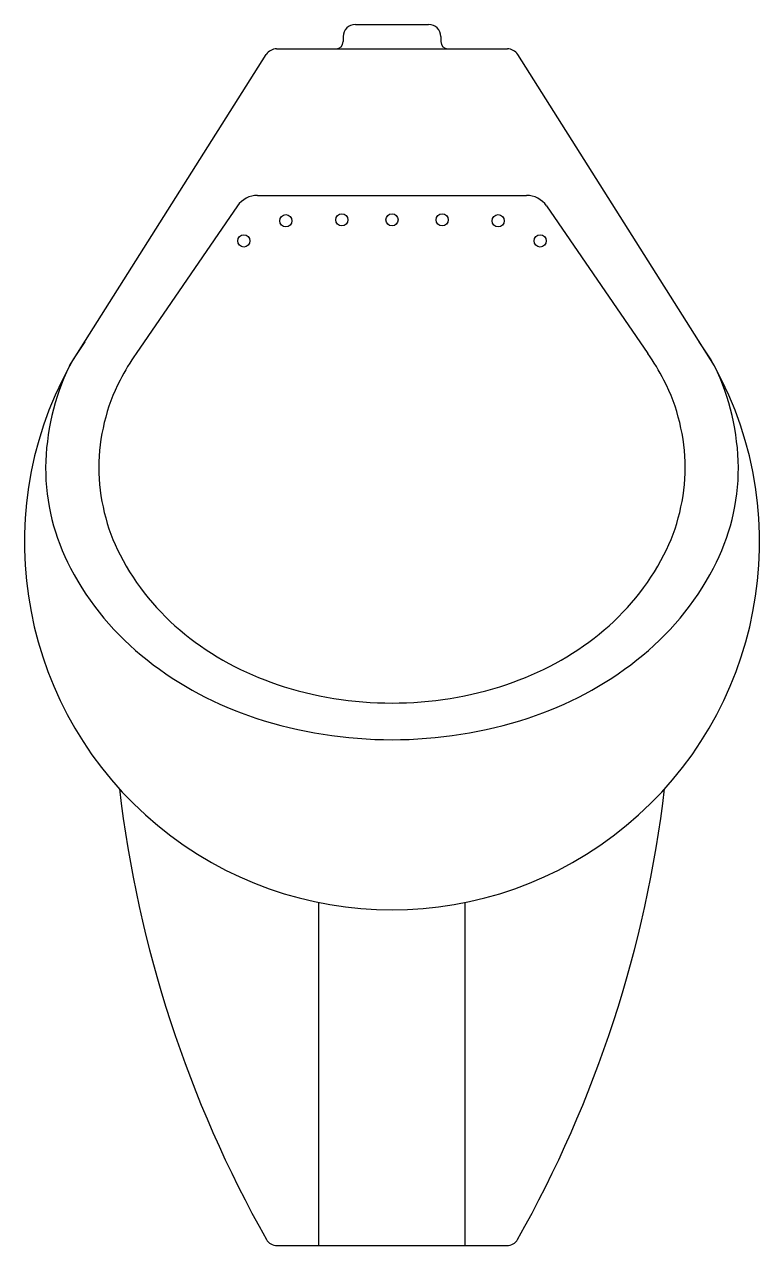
# Model space of a CAD drawing. Header units: millimetres. Extents: x -2965.475 to -2965.174, y 2966.577 to 2967.077.
import ezdxf

# ---------------------------------------------------------------- set-up
doc = ezdxf.new("R2010")
doc.units = ezdxf.units.MM
doc.header["$LTSCALE"] = 10
doc.layers.add('banheiro_louças', color=2, linetype='Continuous')

msp = doc.modelspace()

# ---------------------------------------------------------------- linework, layer by layer
at = {"layer": 'banheiro_louças'}
for p, q in [((-2965.339951429409, 2967.076884416725), (-2965.309951429409, 2967.076884416725)), ((-2965.344951429408, 2967.071884416725), (-2965.344951429408, 2967.069884416725)), ((-2965.304951429409, 2967.071884416725), (-2965.304951429409, 2967.069884416725)), ((-2965.372196090784, 2967.066884416725), (-2965.277706768034, 2967.066884416725)), ((-2965.456935525625, 2966.937120784151), (-2965.376423121719, 2967.064555036405)), ((-2965.192967333193, 2966.937120784151), (-2965.273479737099, 2967.064555036405)), ((-2965.379975902168, 2967.006884416727), (-2965.269926956651, 2967.006884416727)), ((-2965.388216127028, 2967.002549987683), (-2965.429732756299, 2966.942166601213)), ((-2965.261686731791, 2967.002549987683), (-2965.220170102519, 2966.942166601213)), ((-2965.354951429409, 2966.576884416737), (-2965.354951429409, 2966.717371134996)), ((-2965.29495142941, 2966.576884416737), (-2965.29495142941, 2966.717371134996)), ((-2965.372039046481, 2966.576884416737), (-2965.277863812337, 2966.576884416737))]:
    msp.add_line(p, q, dxfattribs=at)
for points in [[(-2965.450726754418, 2966.946947967017, 0.02252110802716163), (-2965.457045945159, 2966.936946013183, 0.1092518923969301), (-2965.466779070937, 2966.89545295529, 0.1218913301473229), (-2965.456583524952, 2966.854252052464, 0.1053054173683088), (-2965.425238716493, 2966.816659013271, 0.0880563908370845), (-2965.380643061887, 2966.792855620217, 0.07882012939758778), (-2965.324951429409, 2966.784021493854, 0.07882012939758676), (-2965.269259796931, 2966.792855620217, 0.08805639083708404), (-2965.224664142325, 2966.816659013271, 0.1053054173683099), (-2965.193319333866, 2966.854252052464, 0.1218913301473235), (-2965.183123787881, 2966.89545295529, 0.1092518923969353), (-2965.192856913659, 2966.936946013183, 0.02252110802715633), (-2965.199176104401, 2966.946947967017, 0.08805639083708454)], [(-2965.429732756299, 2966.942166601213, 0.03160810230539264), (-2965.436271786119, 2966.931236207986, 0.1195475061538363), (-2965.444951429406, 2966.89545295529, 0.1195475061538354), (-2965.436271786119, 2966.859669702595, 0.1048657589157709), (-2965.40980424315, 2966.827265614989, 0.08913616279454582), (-2965.371974552433, 2966.806642018912, 0.0805044014948128), (-2965.324951429409, 2966.799021493854, 0.08050440149481176)], [(-2965.324951429409, 2966.799021493854, 0.08050440149481176), (-2965.277928306386, 2966.806642018912, 0.08913616279454566), (-2965.240098615669, 2966.827265614989, 0.1048657589157724), (-2965.2136310727, 2966.859669702595, 0.119547506153838), (-2965.204951429412, 2966.89545295529, 0.1195475061538347), (-2965.2136310727, 2966.931236207986, 0.03160810230539319), (-2965.220170102519, 2966.942166601213, 0.08913616279454525)]]:
    msp.add_lwpolyline(points, format="xyb", dxfattribs=at)
at = {"layer": 'banheiro_louças', "color": 1}
for centre in [(-2965.368430210737, 2966.996508189694), (-2965.345495180165, 2966.996884416727), (-2965.324951429409, 2966.996884416727), (-2965.304407678654, 2966.996884416727), (-2965.281472648081, 2966.996508189694), (-2965.385623069701, 2966.988231265184), (-2965.264279789117, 2966.988231265184)]:
    msp.add_circle(centre, 0.002499999999940883, dxfattribs=at)
at = {"layer": 'banheiro_louças'}
for centre, radius, start, end in [((-2965.339951429409, 2967.071884416725), 0.004999999999881766, 90, 180), ((-2965.309951429409, 2967.071884416725), 0.004999999999881766, 0, 90), ((-2965.372196090784, 2967.061884416726), 0.004999999999881766, 90, 147.7154816016707), ((-2965.347951429409, 2967.069884416725), 0.002999999999929059, 270, 0), ((-2965.30195142941, 2967.069884416725), 0.002999999999929059, 180, 270), ((-2965.277706768034, 2967.061884416726), 0.004999999999881766, 32.28451839832929, 90), ((-2965.379975902168, 2966.996884416727), 0.009999999999763531, 90, 145.4895111778961), ((-2965.269926956651, 2966.996884416727), 0.009999999999763531, 34.51048882210393, 90), ((-2965.324951429409, 2966.864833736659), 0.1504832844176451, 151.2906937827396, 28.70930621726041), ((-2964.945937808221, 2966.821884416731), 0.4940421916813795, 186.7401267789515, 209.3902309651598), ((-2965.703965050598, 2966.821884416731), 0.4940421916813793, 330.6097690348402, 353.2598732210484), ((-2965.372039046481, 2966.581884416737), 0.004999999999881766, 209.3902309651598, 270), ((-2965.277863812337, 2966.581884416737), 0.004999999999881766, 270, 330.6097690348402)]:
    msp.add_arc(centre, radius, start, end, dxfattribs=at)

doc.saveas('drawing.dxf')
